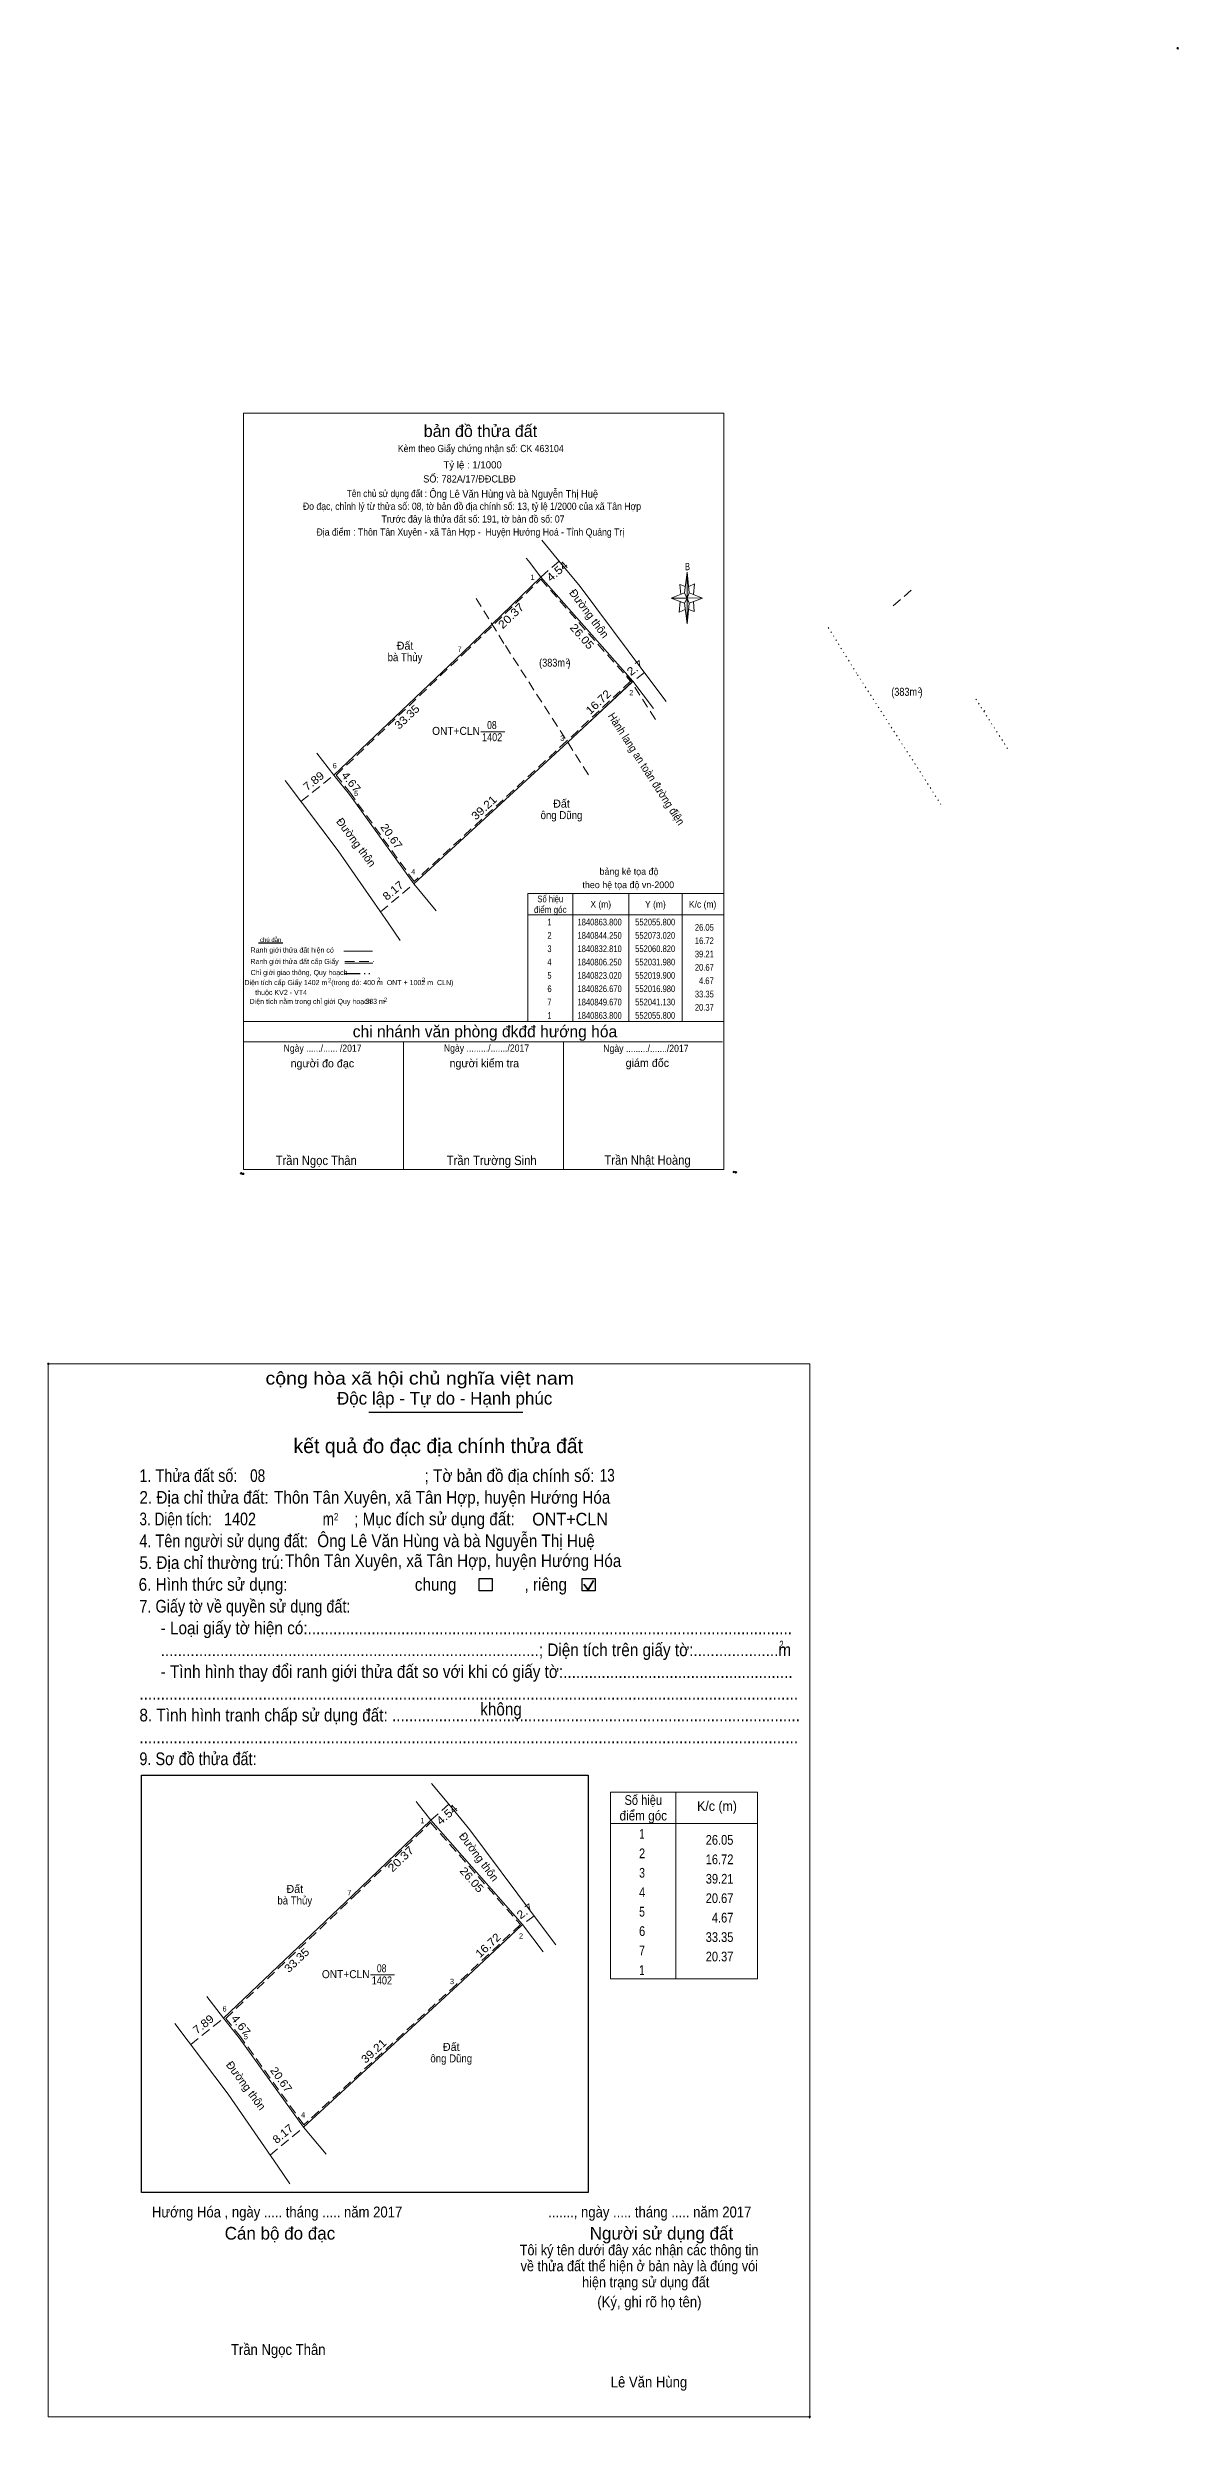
# Model space of a CAD drawing. Header units: metres. Extents: x 551114 to 552200, y 1840381 to 1841018.
# Drawn here: x 551723.5 to 551935.5, y 1840571.8 to 1841016.3 of the extents above; entities that cross this region are included whole.
import ezdxf
from ezdxf.enums import TextEntityAlignment as Align

# ---------------------------------------------------------------- set-up
doc = ezdxf.new("R2010")
doc.units = ezdxf.units.M
doc.header["$LTSCALE"] = 0.6
doc.header["$PDMODE"] = 32
doc.header["$PDSIZE"] = 0.3
for name, pattern in [('DASH_DOUBLE_DOT', [9.2, 5, -1.2, 0.3, -1.2, 0.3, -1.2]), ('DOTTED', [1.5, 0.3, -1.2]), ('MEDIUM_DASHED', [4.5, 3, -1.5])]:
    doc.linetypes.add(name, pattern=pattern)
for name, color, linetype, lineweight in [('1', 7, 'Continuous', 13), ('10', 7, 'Continuous', 13), ('16', 7, 'Continuous', 25), ('2', 7, 'Continuous', 13), ('23', 7, 'Continuous', 13), ('3', 7, 'MEDIUM_DASHED', 13), ('5', 7, 'Continuous', 13), ('63', 7, 'Continuous', 13), ('7', 7, 'Continuous', 13)]:
    doc.layers.add(name, color=color, linetype=linetype, lineweight=lineweight)
for name, color, linetype in [('34', 7, 'Continuous'), ('4', 7, 'Continuous'), ('6', 7, 'Continuous')]:
    doc.layers.add(name, color=color, linetype=linetype)

msp = doc.modelspace()

# ---------------------------------------------------------------- linework, layer by layer
at = {"layer": '1', "linetype": 'DOTTED'}
msp.add_line((551903.41, 1840884.91), (551897.17, 1840894.67), dxfattribs=at)
at = {"layer": '1'}
for p, q in [((551792.14, 1840859.51), (551796.34, 1840854.46)), ((551771.48, 1840626.42), (551775.68, 1840621.37))]:
    msp.add_line(p, q, dxfattribs=at)
for points in [[(551815.96, 1840917.06), (551833.18, 1840897.51), (551820.98, 1840886.07), (551792.14, 1840859.51), (551780.06, 1840876.28), (551777.14, 1840879.93), (551801.29, 1840902.93)], [(551795.3, 1840683.97), (551812.52, 1840664.42), (551800.32, 1840652.98), (551771.48, 1840626.42), (551759.4, 1840643.19), (551756.48, 1840646.84), (551780.63, 1840669.84)]]:
    msp.add_lwpolyline(points, close=True, dxfattribs=at)
at = {"layer": '1', "linetype": 'MEDIUM_DASHED'}
for points in [[(551815.94, 1840916.63), (551832.76, 1840897.53), (551820.78, 1840886.29), (551792.19, 1840859.96), (551780.3, 1840876.46), (551777.55, 1840879.9), (551801.5, 1840902.71)], [(551795.28, 1840683.54), (551812.1, 1840664.44), (551800.12, 1840653.2), (551771.53, 1840626.87), (551759.64, 1840643.37), (551756.89, 1840646.81), (551780.84, 1840669.62)]]:
    msp.add_lwpolyline(points, close=True, dxfattribs=at)
at = {"layer": '1', "linetype": 'DOTTED'}
msp.add_lwpolyline([(551869.82, 1840907.58), (551875.29, 1840898.73), (551886.98, 1840880.61), (551891.26, 1840873.88)], dxfattribs=at)
at = {"layer": '1'}
for points in [[(551777.14, 1840879.93), (551780.06, 1840876.28), (551792.14, 1840859.51)], [(551756.48, 1840646.84), (551759.4, 1840643.19), (551771.48, 1840626.42)]]:
    msp.add_lwpolyline(points, dxfattribs=at)
at = {"layer": '10'}
for p, q in [((551816.13, 1840923.98), (551819.33, 1840920.1)), ((551813.6, 1840920.1), (551813.21, 1840920.6)), ((551815.96, 1840917.06), (551813.6, 1840920.1)), ((551819.33, 1840920.1), (551823.3, 1840915.29)), ((551833.18, 1840897.51), (551815.96, 1840917.06)), ((551823.3, 1840915.29), (551835.24, 1840899.29)), ((551823.3, 1840915.29), (551835.24, 1840899.29)), ((551832.97, 1840897.31), (551833.18, 1840897.51)), ((551833.18, 1840897.51), (551837.03, 1840892.39)), ((551839.4, 1840893.72), (551835.24, 1840899.29)), ((551898.97, 1840891.85), (551899.18, 1840892.05)), ((551787.3, 1840852.2), (551789.58, 1840848.9)), ((551795.47, 1840690.89), (551798.67, 1840687.01)), ((551792.94, 1840687.01), (551792.55, 1840687.51)), ((551795.3, 1840683.97), (551792.94, 1840687.01)), ((551798.67, 1840687.01), (551802.64, 1840682.2)), ((551812.52, 1840664.42), (551795.3, 1840683.97)), ((551802.64, 1840682.2), (551814.58, 1840666.2)), ((551802.64, 1840682.2), (551814.58, 1840666.2)), ((551812.52, 1840664.42), (551816.37, 1840659.3)), ((551818.74, 1840660.63), (551814.58, 1840666.2)), ((551766.64, 1840619.11), (551768.92, 1840615.81))]:
    msp.add_line(p, q, dxfattribs=at)
for points in [[(551792.14, 1840859.51), (551820.98, 1840886.07), (551833.18, 1840897.51)], [(551820.98, 1840886.07), (551832.97, 1840897.31), (551833.18, 1840897.51)], [(551768.01, 1840878.93), (551777.97, 1840865.74), (551787.3, 1840852.2)], [(551771.48, 1840626.42), (551800.32, 1840652.98), (551812.52, 1840664.42)], [(551800.32, 1840652.98), (551812.31, 1840664.22), (551812.52, 1840664.42)], [(551747.35, 1840645.84), (551757.31, 1840632.65), (551766.64, 1840619.11)]]:
    msp.add_lwpolyline(points, dxfattribs=at)
at = {"layer": '16'}
msp.add_line((551767.61, 1840848.41), (551762.99, 1840848.41), dxfattribs=at)
at = {"layer": '2'}
msp.add_point((551935.32, 1841016.2), dxfattribs=at)
at = {"layer": '23'}
for p, q in [((551823.3, 1840915.29), (551835.24, 1840899.29)), ((551823.3, 1840915.29), (551835.24, 1840899.29)), ((551777.14, 1840879.93), (551773.97, 1840884.04)), ((551802.64, 1840682.2), (551814.58, 1840666.2)), ((551802.64, 1840682.2), (551814.58, 1840666.2)), ((551756.48, 1840646.84), (551753.31, 1840650.95))]:
    msp.add_line(p, q, dxfattribs=at)
at = {"layer": '3'}
for p, q in [((551819.37, 1840920.06), (551815.96, 1840917.06)), ((551819.37, 1840920.06), (551815.96, 1840917.06)), ((551837.41, 1840890.37), (551831.96, 1840898.9)), ((551837.41, 1840890.37), (551831.96, 1840898.9))]:
    msp.add_line(p, q, dxfattribs=at)
msp.add_lwpolyline([(551803.82, 1840913.04), (551809.29, 1840904.19), (551820.98, 1840886.07), (551825.26, 1840879.34)], dxfattribs=at)
msp.add_lwpolyline([(551803.82, 1840913.04), (551809.29, 1840904.19), (551820.98, 1840886.07), (551825.26, 1840879.34)], dxfattribs=at)
at = {"layer": '5'}
for p, q in [((551842.87, 1840914.07), (551843.37, 1840917.97)), ((551842.87, 1840912.17), (551840.37, 1840913.07)), ((551843.77, 1840914.07), (551846.27, 1840913.07)), ((551843.77, 1840912.17), (551843.37, 1840908.27)), ((551844.67, 1840910.57), (551843.67, 1840910.97)), ((551844.57, 1840912.47), (551844.67, 1840910.57)), ((551778.99, 1840846.92), (551784.37, 1840846.92)), ((551779.19, 1840844.68), (551784.46, 1840844.68)), ((551760.21, 1840833.71), (551850.21, 1840833.71)), ((551760.21, 1840829.91), (551850.01, 1840829.91)), ((551760.21, 1840829.91), (551850.01, 1840829.91)), ((551760.21, 1840829.91), (551850.01, 1840829.91)), ((551790.21, 1840806.01), (551790.21, 1840829.91)), ((551820.21, 1840806.01), (551820.21, 1840829.91))]:
    msp.add_line(p, q, dxfattribs=at)
at = {"layer": '5', "linetype": 'DASH_DOUBLE_DOT', "lineweight": 25}
msp.add_line((551779.09, 1840842.71), (551784.33, 1840842.71), dxfattribs=at)
at = {"layer": '5', "linetype": 'MEDIUM_DASHED'}
msp.add_line((551779.19, 1840845), (551784.63, 1840845), dxfattribs=at)
at = {"layer": '5'}
for points in [[(551760.21, 1840947.81), (551850.21, 1840947.81), (551850.21, 1840806.01), (551760.21, 1840806.01)], [(551843.37, 1840917.97), (551843.77, 1840914.07), (551843.37, 1840913.07)], [(551843.37, 1840913.07), (551840.37, 1840913.07), (551842.87, 1840914.07), (551843.77, 1840912.17), (551846.27, 1840913.07), (551843.37, 1840913.17)], [(551843.37, 1840913.07), (551843.37, 1840908.27), (551842.87, 1840912.17)]]:
    msp.add_lwpolyline(points, close=True, dxfattribs=at)
for points in [[(551843.37, 1840913.07), (551842.87, 1840914.07), (551840.37, 1840913.07)], [(551843.07, 1840915.27), (551841.97, 1840915.67), (551842.17, 1840913.77)], [(551843.37, 1840913.07), (551843.77, 1840912.17), (551846.27, 1840913.07)], [(551843.67, 1840915.27), (551844.77, 1840915.77), (551844.57, 1840913.77)], [(551842.07, 1840912.47), (551841.87, 1840910.47), (551842.97, 1840910.97)], [(551850.21, 1840806.01), (551760.21, 1840806.01), (551760.21, 1840829.91)]]:
    msp.add_lwpolyline(points, dxfattribs=at)
for p in [(551759.75, 1840805.25), (551760.15, 1840805.17), (551852.11, 1840805.51), (551852.51, 1840805.45)]:
    msp.add_point(p, dxfattribs=at)
at = {"layer": '63', "linetype": 'MEDIUM_DASHED'}
for p, q in [((551885.37, 1840914.6), (551881.96, 1840911.6)), ((551835.35, 1840899.14), (551833.18, 1840897.51)), ((551770.98, 1840875), (551777.14, 1840879.93)), ((551785.86, 1840854.29), (551792.14, 1840859.51)), ((551798.71, 1840686.97), (551795.3, 1840683.97)), ((551814.69, 1840666.05), (551812.52, 1840664.42)), ((551750.32, 1840641.91), (551756.48, 1840646.84)), ((551765.2, 1840621.2), (551771.48, 1840626.42))]:
    msp.add_line(p, q, dxfattribs=at)
at = {"layer": '63'}
for p, q in [((551804.68, 1840888.06), (551809.18, 1840888.06)), ((551821.91, 1840857.71), (551821.91, 1840833.71)), ((551832.41, 1840857.71), (551832.41, 1840833.71)), ((551842.41, 1840857.71), (551842.41, 1840833.71)), ((551813.51, 1840853.71), (551850.21, 1840853.71)), ((551841.27, 1840689.22), (551841.27, 1840654.23)), ((551856.58, 1840689.22), (551856.58, 1840654.23)), ((551829.02, 1840683.39), (551856.58, 1840683.39)), ((551784.02, 1840654.97), (551788.52, 1840654.97))]:
    msp.add_line(p, q, dxfattribs=at)
msp.add_lwpolyline([(551813.51, 1840857.71), (551850.21, 1840857.71), (551850.21, 1840833.71), (551813.51, 1840833.71)], close=True, dxfattribs=at)
msp.add_lwpolyline([(551856.58, 1840654.23), (551829.02, 1840654.23), (551829.02, 1840689.22), (551856.58, 1840689.22)], dxfattribs=at)
at = {"layer": '7', "lineweight": 25}
msp.add_line((551783.72, 1840760.48), (551812.58, 1840760.48), dxfattribs=at)
at = {"layer": '7', "lineweight": 35}
for p, q in [((551823.97, 1840728.22), (551824.79, 1840727.16)), ((551824.79, 1840727.16), (551825.78, 1840728.93))]:
    msp.add_line(p, q, dxfattribs=at)
at = {"layer": '7'}
msp.add_lwpolyline([(551723.61, 1840769.54), (551866.33, 1840769.54), (551866.33, 1840572.13), (551723.61, 1840572.13)], close=True, dxfattribs=at)
at = {"layer": '7', "lineweight": 25}
for points in [[(551804.37, 1840729.27), (551806.82, 1840729.27), (551806.82, 1840726.99), (551804.37, 1840726.99)], [(551823.66, 1840729.27), (551826.11, 1840729.27), (551826.11, 1840726.99), (551823.66, 1840726.99)], [(551741.11, 1840692.41), (551824.83, 1840692.41), (551824.83, 1840614.2), (551741.11, 1840614.2)]]:
    msp.add_lwpolyline(points, close=True, dxfattribs=at)
at = {"layer": '7'}
for p in [(551723.61, 1840769.54), (551866.33, 1840572.13)]:
    msp.add_point(p, dxfattribs=at)

# ---------------------------------------------------------------- texts
at = {"layer": '1'}
for s, height, width, p in [('(383m )', 1.5, 0.85, (551884.56, 1840894.79)), ('2', 1, 0.75, (551886.935, 1840895.37)), ('ONT+CLN', 1.5, 0.95, (551800.035, 1840887.46)), ('1402', 1.5, 0.85, (551806.81, 1840886.28)), ('08', 1.5, 0.8, (551806.765, 1840888.56)), ('ONT+CLN', 1.5, 0.95, (551779.375, 1840654.37)), ('08', 1.5, 0.8, (551786.105, 1840655.47)), ('1402', 1.5, 0.85, (551786.15, 1840653.19))]:
    msp.add_text(s, height=height, dxfattribs=dict(at, width=width)).set_placement(p, align=Align.CENTER)
at = {"layer": '1', "width": 0.9}
msp.add_text('Hướng Hóa , ngày ..... tháng ..... năm 2017', height=2.04, dxfattribs=at).set_placement((551743.04, 1840609.51))
at = {"layer": '16', "width": 0.8}
for p in [(551776.345, 1840841.04), (551785.56, 1840841.15), (551793.93, 1840841.15)]:
    msp.add_text('2', height=0.8, dxfattribs=at).set_placement(p, align=Align.CENTER)
at = {"layer": '3'}
for s, height, width, p in [('(383m )', 1.5, 0.85, (551818.56, 1840900.25)), ('(383m )', 1.5, 0.85, (551818.56, 1840900.25)), ('2', 1, 0.75, (551820.935, 1840900.83)), ('2', 1, 0.75, (551820.935, 1840900.83))]:
    msp.add_text(s, height=height, dxfattribs=dict(at, width=width)).set_placement(p, align=Align.CENTER)
at = {"layer": '3', "width": 0.9}
msp.add_text('Hành lang an toàn đường điện', height=1.5, rotation=302.828, dxfattribs=at).set_placement((551835.0836, 1840880.6766), align=Align.CENTER)
msp.add_text('Hành lang an toàn đường điện', height=1.5, rotation=302.828, dxfattribs=at).set_placement((551835.0836, 1840880.6766), align=Align.CENTER)
at = {"layer": '34', "width": 0.9}
msp.add_text('Ông Lê Văn Hùng và bà Nguyễn Thị Huệ', height=1.44, dxfattribs=at).set_placement((551795.06, 1840931.93))
at = {"layer": '4'}
for s, height, width, p in [('383 m', 0.96, 0.9, (551784.865, 1840837.02)), ('2', 0.8, 0.8, (551786.81, 1840837.4))]:
    msp.add_text(s, height=height, dxfattribs=dict(at, width=width)).set_placement(p, align=Align.CENTER)
at = {"layer": '5'}
for s, height, p in [('bản đồ thửa đất', 2.25, (551804.62, 1840943.31)), ('Tỷ lệ : 1/1000', 1.35, (551803.155, 1840937.42)), ('theo hệ tọa độ vn-2000', 1.25, (551832.33, 1840858.73)), ('bảng kê tọa độ', 1.25, (551832.465, 1840861.23)), ('chi nhánh văn phòng đkđđ hướng hóa', 2.187, (551805.465, 1840830.77)), ('người đo đạc', 1.5, (551774.99, 1840825.13)), ('người kiểm tra', 1.5, (551805.345, 1840825.15)), ('giám đốc', 1.5, (551835.905, 1840825.21))]:
    msp.add_text(s, height=height, dxfattribs=at).set_placement(p, align=Align.CENTER)
for s, height, width, p in [('Kèm theo Giấy chứng nhận số: CK 463104', 1.35, 0.9, (551804.68, 1840940.48)), ('SỐ: 782A/17/ĐĐCLBĐ', 1.35, 0.95, (551802.57, 1840934.78)), ('Đo đạc, chỉnh lý từ thửa số: 08, tờ bản đồ địa chính số: 13, tỷ lệ 1/2000 của xã Tân Hợp', 1.35, 0.9, (551803.035, 1840929.65)), ('Tên chủ sử dụng đất :', 1.35, 0.85, (551787.095, 1840932.04)), ('Địa điểm : Thôn Tân Xuyên - xã Tân Hợp -  Huyện Hướng Hoá - Tỉnh Quảng Trị ', 1.35, 0.9, (551802.955, 1840924.82)), ('Trước đây là thửa đất số: 191, tờ bản đồ số: 07', 1.35, 0.9, (551803.225, 1840927.26)), ('B', 1.378, 0.75, (551843.425, 1840918.33)), ('Ranh giới thửa đất hiện có ', 0.96, 0.9, (551769.52, 1840846.65)), ('chú dẫn', 0.7999, 1.05, (551765.305, 1840848.65)), ('Ranh giới thửa đất cấp Giấy', 0.96, 0.9, (551769.775, 1840844.5)), ('Chỉ giới giao thông, Quy hoạch', 0.96, 0.9, (551770.625, 1840842.43)), ('Diện tích cấp Giấy 1402 m  (trong đó: 400 m  ONT + 1002 m  CLN)', 0.96, 0.9, (551779.97, 1840840.55)), ('thuộc KV2 - VT4', 0.96, 0.95, (551767.255, 1840838.7)), ('Diện tích nằm trong chỉ giới Quy hoạch ', 0.96, 0.9, (551772.965, 1840837.01)), ('Ngày ....../...... /2017', 1.35, 0.9, (551775.03, 1840828.05)), ('Ngày ........./......./2017', 1.35, 0.9, (551805.755, 1840828.07)), ('Ngày ........./......./2017', 1.35, 0.9, (551835.635, 1840828.01)), ('Trần Ngọc Thân', 1.75, 0.9, (551773.835, 1840806.81)), ('Trần Trường Sinh', 1.75, 0.9, (551806.73, 1840806.81)), ('Trần Nhật Hoàng', 1.75, 0.9, (551835.945, 1840806.87))]:
    msp.add_text(s, height=height, dxfattribs=dict(at, width=width)).set_placement(p, align=Align.CENTER)
at = {"layer": '6'}
for s, height, width, p in [('ONT+CLN', 2.375, 0.95, (551814.33, 1840739.24)), ('Ông Lê Văn Hùng và bà Nguyễn Thị Huệ', 2.37, 0.9, (551774.04, 1840735.18))]:
    msp.add_text(s, height=height, dxfattribs=dict(at, width=width)).set_placement(p)
at = {"layer": '63'}
for s, height, width, p in [(' 1', 1, 0.9, (551814.78, 1840916.51)), (' 7', 1, 0.95, (551801.1, 1840903.02)), (' 2', 1, 0.9, (551833.27, 1840894.87)), (' 3', 1, 0.95, (551820.34, 1840886.34)), (' 6', 1, 0.9, (551777.69, 1840881.2)), (' 5', 1, 0.9, (551781.69, 1840876)), (' 4', 1, 0.95, (551792.42, 1840861.33)), ('26.05', 1.25, 0.85, (551848.36, 1840850.74)), ('39.21', 1.25, 0.85, (551848.36, 1840845.74)), ('16.72', 1.25, 0.85, (551848.36, 1840848.24)), ('20.67', 1.25, 0.85, (551848.36, 1840843.24)), ('4.67', 1.25, 0.85, (551848.35, 1840840.74)), ('33.35', 1.25, 0.85, (551848.36, 1840838.24)), ('20.37', 1.25, 0.85, (551848.36, 1840835.74)), (' 1', 1, 0.9, (551794.12, 1840683.42)), ('26.05', 1.823, 0.85, (551852.03, 1840679.38)), ('16.72', 1.823, 0.85, (551852.03, 1840675.74)), ('39.21', 1.823, 0.85, (551852.04, 1840672.09)), (' 7', 1, 0.95, (551780.44, 1840669.93)), ('20.67', 1.823, 0.85, (551852.03, 1840668.45)), ('4.67', 1.823, 0.85, (551852.03, 1840664.8)), (' 2', 1, 0.9, (551812.61, 1840661.78)), ('33.35', 1.823, 0.85, (551852.03, 1840661.16)), ('20.37', 1.823, 0.85, (551852.03, 1840657.51)), (' 3', 1, 0.95, (551799.68, 1840653.25)), (' 6', 1, 0.9, (551757.03, 1840648.11)), (' 5', 1, 0.9, (551761.03, 1840642.91)), (' 4', 1, 0.95, (551771.76, 1840628.24))]:
    msp.add_text(s, height=height, dxfattribs=dict(at, width=width)).set_placement(p, align=Align.RIGHT)
for s, rotation, width, p in [('4.54', 41.34, 1.15, (551819.5046, 1840917.5624)), ('20.37', 43.926, 1.15, (551810.8747, 1840909.2383)), ('26.05', 311.374, 1.1, (551823.0979, 1840905.4307)), ('2.7', 36.912, 1.15, (551834.0696, 1840899.4138)), ('16.72', 43.159, 1.1, (551827.2171, 1840893.0664)), ('33.35', 43.603, 1.1, (551791.3678, 1840890.2888)), ('7.89', 38.671, 1.1, (551773.8114, 1840878.2257)), ('4.67', 308.66, 1.1, (551779.7932, 1840878.1735)), ('39.21', 42.643, 1.1, (551805.7919, 1840873.2597)), ('20.67', 305.766, 1.05, (551787.3251, 1840868.0134)), ('8.17', 39.734, 1.1, (551788.7306, 1840857.6934)), ('4.54', 41.34, 1.15, (551798.8446, 1840684.4724)), ('20.37', 43.926, 1.15, (551790.2147, 1840676.1483)), ('26.05', 311.374, 1.1, (551802.4379, 1840672.3407)), ('2.7', 36.912, 1.15, (551813.4096, 1840666.3238)), ('33.35', 43.603, 1.1, (551770.7078, 1840657.1988)), ('16.72', 43.159, 1.1, (551806.5571, 1840659.9764)), ('7.89', 38.671, 1.1, (551753.1514, 1840645.1357)), ('4.67', 308.66, 1.1, (551759.1332, 1840645.0835)), ('39.21', 42.643, 1.1, (551785.1319, 1840640.1697)), ('20.67', 305.766, 1.05, (551766.6651, 1840634.9234)), ('8.17', 39.734, 1.1, (551768.0706, 1840624.6034))]:
    msp.add_text(s, height=1.5, rotation=rotation, dxfattribs=dict(at, width=width)).set_placement(p, align=Align.CENTER)
for p in [(551824.3867, 1840909.7636), (551780.7267, 1840866.8736), (551803.7267, 1840676.6736), (551760.0667, 1840633.7836)]:
    msp.add_text('Đường thôn', height=1.5, rotation=306.732, dxfattribs=at).set_placement(p, align=Align.CENTER)
for p in [(551790.48, 1840903.44), (551819.81, 1840873.83), (551769.82, 1840670.35), (551799.15, 1840640.74)]:
    msp.add_text('Đất', height=1.5, dxfattribs=at).set_placement(p, align=Align.CENTER)
for s, height, width, p in [('bà Thủy', 1.5, 0.9, (551790.48, 1840901.28)), ('ông Dũng', 1.5, 0.9, (551819.81, 1840871.67)), ('điểm góc', 1.25, 0.9, (551817.71, 1840854.08)), ('Số hiệu', 1.25, 0.85, (551817.71, 1840856.08)), ('X (m)', 1.25, 0.95, (551827.17, 1840855.08)), ('Y (m)', 1.25, 0.95, (551837.415, 1840855.08)), ('K/c (m)', 1.25, 0.95, (551846.265, 1840855.08)), (' 2', 1.25, 0.85, (551817.365, 1840849.24)), (' 1', 1.25, 0.75, (551817.37, 1840851.74)), ('1840863.800', 1.25, 0.85, (551826.96, 1840851.74)), ('1840844.250', 1.25, 0.85, (551826.96, 1840849.24)), ('552055.800', 1.25, 0.85, (551837.37, 1840851.74)), ('552073.020', 1.25, 0.85, (551837.37, 1840849.24)), (' 3', 1.25, 0.8, (551817.365, 1840846.74)), ('1840832.810', 1.25, 0.85, (551826.96, 1840846.74)), ('552060.820', 1.25, 0.85, (551837.37, 1840846.74)), (' 4', 1.25, 0.85, (551817.36, 1840844.24)), (' 5', 1.25, 0.8, (551817.365, 1840841.74)), ('1840806.250', 1.25, 0.85, (551826.96, 1840844.24)), ('1840823.020', 1.25, 0.85, (551826.96, 1840841.74)), ('552031.980', 1.25, 0.85, (551837.37, 1840844.24)), ('552019.900', 1.25, 0.85, (551837.37, 1840841.74)), (' 6', 1.25, 0.85, (551817.365, 1840839.24)), (' 7', 1.25, 0.8, (551817.365, 1840836.74)), ('1840826.670', 1.25, 0.85, (551826.96, 1840839.24)), ('1840849.670', 1.25, 0.85, (551826.96, 1840836.74)), ('552016.980', 1.25, 0.85, (551837.37, 1840839.24)), ('552041.130', 1.25, 0.85, (551837.37, 1840836.74)), (' 1', 1.25, 0.75, (551817.37, 1840834.24)), ('1840863.800', 1.25, 0.85, (551826.96, 1840834.24)), ('552055.800', 1.25, 0.85, (551837.37, 1840834.24)), ('điểm góc', 1.823, 0.9, (551835.145, 1840683.94)), ('Số hiệu', 1.823, 0.85, (551835.14, 1840686.85)), ('K/c (m)', 1.823, 0.95, (551848.965, 1840685.73)), (' 1', 1.823, 0.75, (551834.63, 1840680.5)), (' 2', 1.823, 0.85, (551834.635, 1840676.86)), (' 3', 1.823, 0.8, (551834.64, 1840673.21)), ('bà Thủy', 1.5, 0.9, (551769.82, 1840668.19)), (' 4', 1.823, 0.85, (551834.63, 1840669.56)), (' 5', 1.823, 0.8, (551834.635, 1840665.92)), (' 6', 1.823, 0.85, (551834.635, 1840662.28)), (' 7', 1.823, 0.8, (551834.635, 1840658.63)), (' 1', 1.823, 0.75, (551834.63, 1840654.98)), ('ông Dũng', 1.5, 0.9, (551799.15, 1840638.58))]:
    msp.add_text(s, height=height, dxfattribs=dict(at, width=width)).set_placement(p, align=Align.CENTER)
at = {"layer": '7'}
for s, height, width, p in [('cộng hòa xã hội chủ nghĩa việt nam', 2.382, 1.15, (551764.33, 1840765.66)), ('1. Thửa đất số:', 2.382, 0.85, (551740.7, 1840747.4)), ('08', 2.37, 0.8, (551761.45, 1840747.4)), ('; Tờ bản đồ địa chính số:', 2.382, 0.9, (551794.15, 1840747.4)), ('13', 2.375, 0.8, (551826.97, 1840747.47)), ('2. Địa chỉ thửa đất:', 2.382, 0.9, (551740.7, 1840743.32)), ('Thôn Tân Xuyên, xã Tân Hợp, huyện Hướng Hóa', 2.375, 0.9, (551765.94, 1840743.32)), ('3. Diện tích:', 2.382, 0.8, (551740.7, 1840739.27)), ('1402', 2.37, 0.85, (551756.56, 1840739.28)), ('m', 2.382, 0.8, (551775.04, 1840739.27)), ('2', 1.361, 0.8, (551777.18, 1840740.21)), ('; Mục đích sử dụng đất:', 2.382, 0.9, (551780.94, 1840739.27)), ('4. Tên người sử dụng đất:', 2.382, 0.85, (551740.7, 1840735.17)), ('5. Địa chỉ thường trú:', 2.382, 0.9, (551740.7, 1840731.09)), ('Thôn Tân Xuyên, xã Tân Hợp, huyện Hướng Hóa', 2.375, 0.9, (551768, 1840731.45)), ('6. Hình thức sử dụng:', 2.382, 0.9, (551740.56, 1840727)), ('chung                , riêng', 2.382, 0.9, (551792.32, 1840727)), ('7. Giấy tờ về quyền sử dụng đất:', 2.382, 0.85, (551740.7, 1840722.91)), ('     - Loại giấy tờ hiện có:..................................................................................................................', 2.382, 0.9, (551740.7, 1840718.84)), ('     .........................................................................................; Diện tích trên giấy tờ:....................m', 2.382, 0.9, (551740.7, 1840714.74)), ('2', 1.361, 0.8, (551860.64, 1840716.26)), ('     - Tình hình thay đổi ranh giới thửa đất so với khi có giấy tờ:......................................................', 2.382, 0.9, (551740.7, 1840710.66)), ('8. Tình hình tranh chấp sử dụng đất: ................................................................................................', 2.382, 0.9, (551740.7, 1840702.5)), ('...........................................................................................................................................................', 2.382, 0.9, (551740.7, 1840706.58)), ('không', 2.382, 0.9, (551804.57, 1840703.62)), ('9. Sơ đồ thửa đất:', 2.382, 0.85, (551740.7, 1840694.31)), ('...........................................................................................................................................................', 2.382, 0.9, (551740.7, 1840698.42)), ('......., ngày ..... tháng ..... năm 2017', 2.04, 0.9, (551817.33, 1840609.51)), ('(Ký, ghi rõ họ tên)', 2.042, 0.9, (551826.52, 1840592.68)), ('Trần Ngọc Thân', 2.039, 0.9, (551757.85, 1840583.73)), ('Lê Văn Hùng', 2.04, 0.9, (551829.04, 1840577.64))]:
    msp.add_text(s, height=height, dxfattribs=dict(at, width=width)).set_placement(p)
for s, p in [('Độc lập - Tự do - Hạnh phúc', (551777.72, 1840761.9)), ('Cán bộ đo đạc', (551756.68, 1840605.35)), ('Người sử dụng đất', (551825.1, 1840605.35))]:
    msp.add_text(s, height=2.382, dxfattribs=at).set_placement(p)
for s, height, p in [('kết quả đo đạc địa chính thửa đất', 2.723, (551796.715, 1840752.81)), ('.', 0.6804, (551866.3353, 1840571.8))]:
    msp.add_text(s, height=height, dxfattribs=at).set_placement(p, align=Align.CENTER)
at = {"layer": '7', "width": 0.9}
for s, p in [('Tôi ký tên dưới đây xác nhận các thông tin', (551834.355, 1840602.43)), ('về thửa đất thể hiện ở bản này là đúng vói', (551834.395, 1840599.43)), ('hiện trạng sử dụng đất', (551835.595, 1840596.41))]:
    msp.add_text(s, height=1.968, dxfattribs=at).set_placement(p, align=Align.CENTER)

doc.saveas('drawing.dxf')
